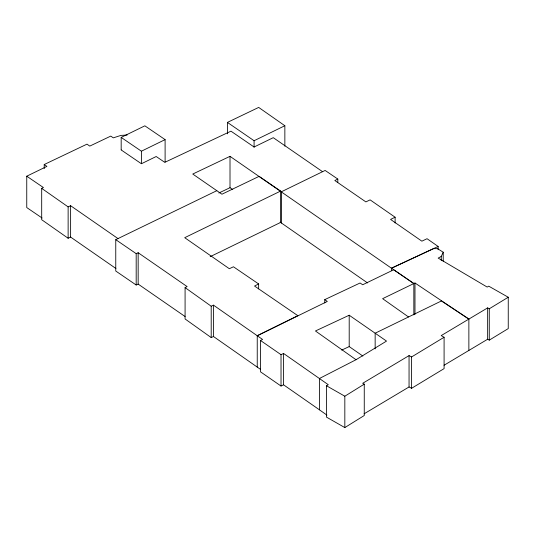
<?xml version="1.0" encoding="UTF-8"?>
<svg xmlns="http://www.w3.org/2000/svg" width="535" height="535" viewBox="0 0 535 535"><rect width="100%" height="100%" fill="white"/><g stroke="black" fill="none" stroke-linecap="round" stroke-linejoin="round"><path stroke-width="0.8" d="M441.255 260.565L441.255 256.439L443.221 252.226L437.57 248.668L433.551 248.641L391.466 268.209L230.01 156.334L192.754 174.042L221.931 194.218L259.121 176.356L280.614 191.075L280.614 222.433L210.181 256.666M216.822 190.681L115.761 239.667L136.184 253.65L138.164 252.734L187.123 286.586L185.083 287.603L211.205 306.214L213.465 305.144L262.585 339.464L260.532 340.494L281.022 354.672L283.563 353.461L328.276 384.698L326.457 385.748L326.457 417.106L344.828 427.579L344.828 396.214L364.261 384.15L362.683 383.301L409.054 355.608L411.602 356.939L444.09 337.257L441.201 335.592L487.646 307.879L489.271 308.782L508.25 297.239L488.716 286.151L487.184 287.074L438.165 258.104L441.255 256.439M344.828 427.579L364.261 415.514L364.261 384.15M356.029 359.721L386.531 341.089L349.201 315.229L315.443 330.978L356.029 359.721L319.469 378.479L319.469 409.837L326.918 415.106M444.043 365.258L487.646 339.237L489.271 340.14L508.25 328.597L508.25 297.239M364.108 413.809L409.054 386.965L411.602 388.296L444.09 368.622L444.09 337.257M258.632 288.9L258.632 283.951L254.54 286.038L297.841 315.683L257.241 335.733L257.241 367.09M337.812 182.361L337.812 179.064L334.83 180.529L365.873 201.902L370.113 199.869L395.118 217.223L395.118 223.001M121.177 149.827L121.177 137.401L144.858 125.825L165.108 139.615L165.108 161.985M121.177 137.401L141.407 151.198L165.108 139.615M257.241 335.733L327.293 301.459L324.758 299.627L360.082 282.995L362.697 284.76L393.727 269.767L413.843 283.537L413.843 314.894M42.098 218.006L26.75 207.56L26.75 176.202L46.899 166.392L44.218 164.526L86.991 144.142L89.773 146.102L110.772 136.097L113.3 137.856L120.937 135.402L127.136 135.034M284.854 125.732L258.679 107.421L227.415 122.401L254.085 140.732L284.854 125.732L284.854 146.182M280.614 191.075L184.709 237.687L229.334 268.717L233.441 266.778L258.632 283.951M468.867 350.432L468.867 319.074L414.979 282.995L382.612 298.67L408.513 316.954M395.118 217.223L390.55 219.41L421.868 241.171L427.044 238.71L438.132 246.448L438.132 249.745M260.532 340.494L260.532 371.852L281.022 386.036L283.563 384.819L319.469 409.837M26.75 176.202L43.435 187.558L41.69 188.353L68.132 206.891L70.613 205.714L117.988 238.577M41.69 188.353L41.69 219.711L68.132 238.256L70.613 237.079L115.928 268.51M218.835 193.008L230.01 187.698L232.758 189.584M185.083 287.603L185.083 318.967L211.205 337.572L213.465 336.508L260.578 369.424M391.466 270.683L391.466 268.209L438.132 246.448M341.704 350.091L349.201 346.586L362.864 356.056M115.761 239.667L115.761 271.024L136.184 285.008L138.164 284.098L185.083 316.533M326.457 385.748L344.828 396.214M468.867 319.074L441.408 300.964L375.155 333.211L375.155 348.894M337.812 179.064L325.133 170.444L281.51 191.711L281.51 223.075L367.565 282.941M121.177 149.947L141.407 163.743L156.193 156.521L164.78 162.346L230.966 131.169L254.085 147.005L273.265 137.676L322.558 171.681M391.466 268.209L413.843 283.537M280.139 222.132L281.51 223.075M489.271 308.782L489.271 340.14M487.646 307.879L487.646 339.237M443.221 252.226L443.221 261.307M414.979 282.995L414.979 314.359M411.602 356.939L411.602 388.296M409.054 355.608L409.054 386.965M349.201 315.229L349.201 346.586M324.758 299.627L324.758 302.93M283.563 353.461L283.563 384.819M281.022 354.672L281.022 386.036M254.085 140.732L254.085 147.279M230.01 156.334L230.01 187.698M227.415 122.401L227.415 133.85M213.465 305.144L213.465 336.508M211.205 306.214L211.205 337.572M141.407 151.198L141.407 163.623M138.164 252.734L138.164 284.098M136.184 253.65L136.184 285.008M70.613 205.714L70.613 237.079M68.132 206.891L68.132 238.256M44.218 164.526L44.218 168.652"/></g></svg>
